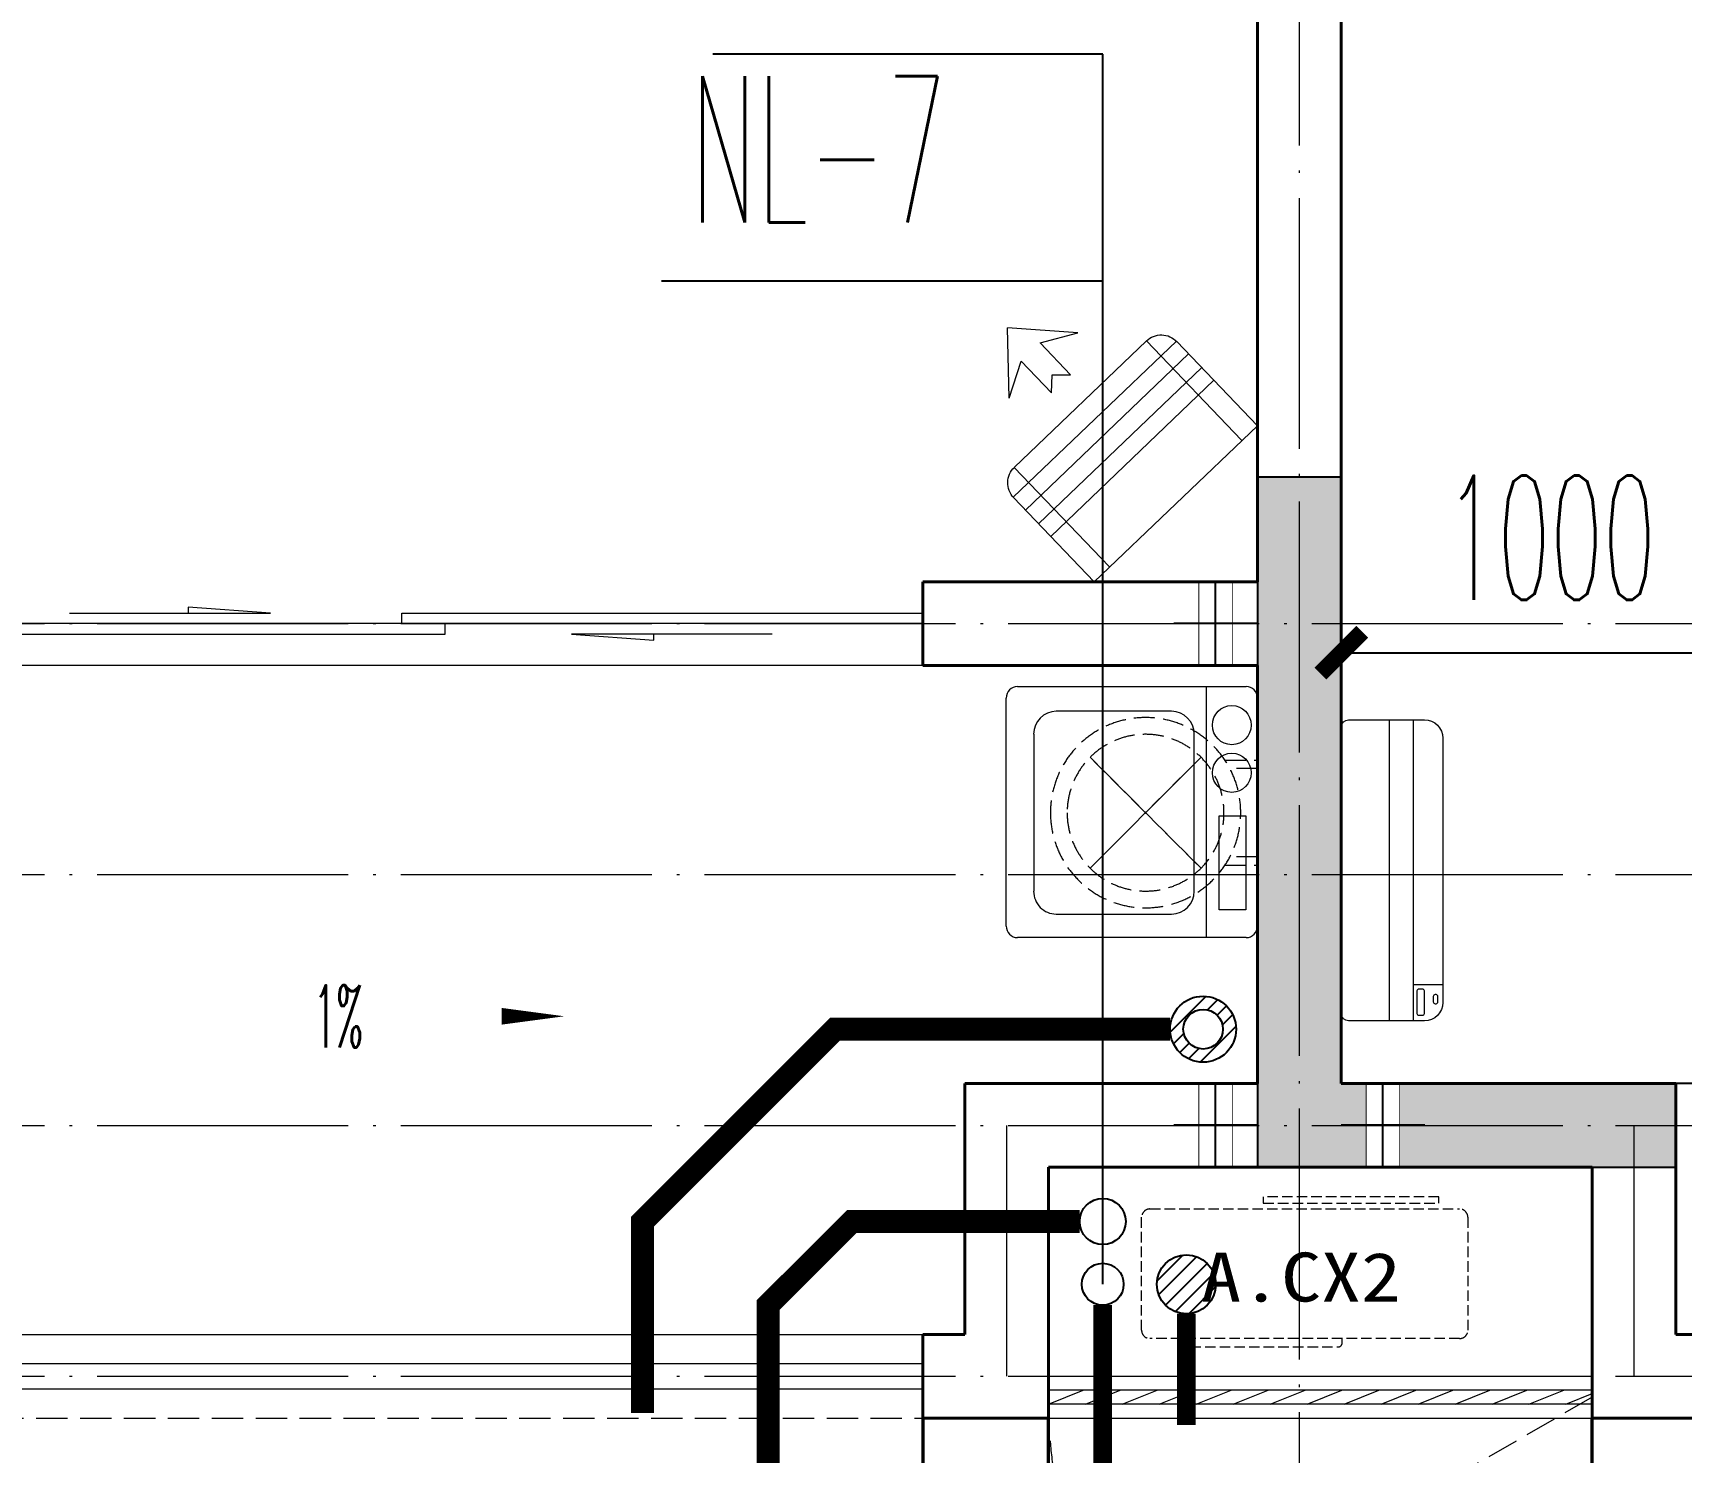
# Model space of a CAD drawing. Extents: x 27938 to 650306, y -92720 to 1524912.
# Drawn here: x 306989 to 310929, y 672976 to 676370 of the extents above; entities that cross this region are included whole.
import ezdxf

# ---------------------------------------------------------------- set-up
doc = ezdxf.new("R2010")
doc.units = 0
doc.header["$LTSCALE"] = 1000
doc.header["$MEASUREMENT"] = 0
for name, pattern in [('$1$DASH', [0.35, 0.25, -0.1]), ('DASH', [0.35, 0.25, -0.1]), ('DOTE', [2.42, 2, -0.2, 0.02, -0.2])]:
    doc.linetypes.add(name, pattern=pattern)
for name, color, linetype in [('3.5方案汇报，与郭总、侯月琴确定户型_t8$0$2020.03.04 -1安徽标准化洋房户型(UA）_t8_t8$0$看线', 154, 'Continuous'), ('COLUMN', 9, 'Continuous'), ('DIM_凝结', 3, 'Continuous'), ('DIM_污水', 3, 'Continuous'), ('EQUIP_地漏', 7, 'Continuous'), ('PIPE-凝结', 150, 'N'), ('PIPE-污水', 2, 'W'), ('TWT_DIM', 3, 'Continuous'), ('VPIPE-凝结', 150, 'Continuous'), ('VPIPE-污水', 2, 'W'), ('机电标识类', 1, 'Continuous')]:
    doc.layers.add(name, color=color, linetype=linetype)
for name, color, linetype, lineweight in [('DOTE', 19, 'DOTE', 9), ('LVTRY', 1, 'Continuous', 13), ('PUB_HATCH', 8, 'Continuous', 9), ('WALL', 9, 'Continuous', 40), ('WINDOW', 8, 'Continuous', 15), ('平面-排水沟', 86, 'Continuous', 15), ('平面-栏杆', 135, 'Continuous', 15), ('平面-看线', 45, 'Continuous', 15), ('平面-空调室内机', 176, 'Continuous', 9), ('平面-空调预留孔', 173, 'Continuous', 15), ('空调', 76, 'Continuous', 13), ('粉刷', 251, 'Continuous', 9)]:
    doc.layers.add(name, color=color, linetype=linetype, lineweight=lineweight)
doc.styles.add('_TCH_DIM', font='SIMPLEX.shx', dxfattribs={"width": 0.6, "oblique": 10, "bigfont": 'hztxt.shx'})
doc.styles.add('_TCH_DIM_T3', font='SIMPLEX.shx', dxfattribs={"width": 0.494118, "bigfont": 'GBCBIG.shx'})
doc.styles.add('_TWT_SERIAL', font='simplex.shx', dxfattribs={"width": 0.6, "oblique": 10, "height": 3, "bigfont": 'aadri.shx'})
doc.styles.get("Standard").update_dxf_attribs({"font": 'gbenor.shx', "bigfont": 'gbcbig.shx'})
doc.styles.add('黑体', font='simhei.ttf')
doc.linetypes.add('N', pattern='A,3,-0.2,["N",Standard,S=0.25,R=0,X=-0.1,Y=-0.115],-0.2', length=3.4)
doc.linetypes.add('W', pattern='A,3,-0.2,["W",Standard,S=0.25,R=0,X=-0.1,Y=-0.115],-0.2', length=3.4)
doc.dimstyles.new('_TWT_ARCH&&100', dxfattribs={"dimtxt": 297.5, "dimasz": 100, "dimexe": 250, "dimexo": 300, "dimgap": 126.25, "dimtad": 1, "dimdec": 0, "dimzin": 0, "dimdsep": 46, "dimtxsty": '_TCH_DIM_T3', "dimblk": 'ARCHTICK', "dimcen": 0.09, "dimclrt": 7, "dimazin": 2, "dimtfac": 1, "dimtdec": 0, "dimtix": 1, "dimtmove": 2, "dimatfit": 3, "dimfxl": 1, "dimtolj": 1, "dimtzin": 0, "dimarcsym": 0})

# ---------------------------------------------------------------- blocks, each defined once
blk = doc.blocks.new('gdfgdgdgr')
at = {"layer": 'PUB_HATCH'}
blk.add_hatch(color=256, dxfattribs=at).paths.add_polyline_path([(516077.6, 520713.9), (515277.6, 520713.9), (515277.6, 522163.9), (515077.6, 522163.9), (515077.6, 520513.9), (516077.6, 520513.9)])
at = {"layer": 'COLUMN', "color": 8}
for p, q in [((515277.6, 522163.9), (515077.6, 522163.9)), ((515077.6, 522163.9), (515077.6, 520513.9)), ((515277.6, 520713.9), (515277.6, 522163.9)), ((516077.6, 520713.9), (515277.6, 520713.9)), ((516077.6, 520513.9), (516077.6, 520713.9)), ((515077.6, 520513.9), (516077.6, 520513.9))]:
    blk.add_line(p, q, dxfattribs=at)
blk = doc.blocks.new('RECTANG')
at = {"color": 0}
for p, q in [((1, 1), (0, 1)), ((0, 1), (0, 0)), ((1, 0), (1, 1)), ((0, 0), (1, 0))]:
    blk.add_line(p, q, dxfattribs=at)
blk = doc.blocks.new('洗衣机')
at = {"layer": 'LVTRY', "color": 0}
for p, q in [((3791567.4, 243472.1), (3791021, 243472.1)), ((3791116.5, 243472.1), (3791116.5, 242871.5)), ((3790993.7, 243444.5), (3790993.7, 242899.1)), ((3791594.6, 242899.1), (3791594.6, 243444.5)), ((3791199, 243412.7), (3791474.9, 243412.7)), ((3791145.1, 242982.5), (3791145.1, 243358)), ((3791528.8, 243358), (3791528.8, 242982.5)), ((3791474.9, 242927.8), (3791199, 242927.8)), ((3791021, 242871.5), (3791567.4, 242871.5))]:
    blk.add_line(p, q, dxfattribs=at)
at = {"layer": 'LVTRY', "color": 0, "extrusion": (0, 0, -1)}
for centre, major_axis, start_param, end_param in [((3791021, 243444.5), (0, 27.6), -1.570796, 0), ((3791567.4, 243444.5), (0, 27.6), 0, 1.570796), ((3791055.1, 243379.8), (0, 46.9), 3.141593, 9.424778), ((3791199, 243358), (0, 54.7), 4.712389, 6.283185), ((3791474.9, 243358), (0, 54.7), 0, 1.570796), ((3791055.1, 243265.7), (0, 46.9), 3.141593, 9.424778), ((3791199, 242982.5), (0, 54.7), 3.141593, 4.712389), ((3791474.9, 242982.5), (0, 54.7), 1.570796, 3.141593), ((3791021, 242899.1), (0, 27.6), 3.141593, 4.712389), ((3791567.4, 242899.1), (0, 27.6), 1.570796, 3.141593)]:
    blk.add_ellipse(centre, major_axis=major_axis, ratio=0.986385, start_param=start_param, end_param=end_param, dxfattribs=at)
at = {"layer": 'LVTRY', "color": 8, "xscale": 63.25620569481588, "yscale": 224.5369532744355, "zscale": 64.12934308941763, "rotation": 180}
blk.add_blockref('RECTANG', (3791085.2, 243162.4), dxfattribs=at)
blk = doc.blocks.new('dnfhfn')
at = {"color": 0, "linetype": '$1$DASH', "ltscale": 0.2}
for p, q in [((101.9, 495, 0), (121.9, 495, 0)), ((101.9, 417.2, 0), (101.9, 495, 0)), ((121.9, 495, 0), (121.9, 429, 0)), ((353.1, 495, 0), (333.1, 495, 0)), ((333.1, 495, 0), (333.1, 429, 0)), ((353.1, 417.2, 0), (353.1, 495, 0))]:
    blk.add_line(p, q, dxfattribs=at)
at = {"color": 0, "linetype": '$1$DASH', "ltscale": 0.2, "elevation": 0}
for points in [[(94.9, 360.1), (94.9, 360.1), (360.1, 94.9), (360.1, 94.9)], [(360.1, 360.1), (94.9, 94.9), (94.9, 94.9), (360.1, 360.1)]]:
    blk.add_lwpolyline(points, close=True, dxfattribs=at)
at = {"color": 0, "linetype": '$1$DASH', "ltscale": 0.2}
for radius in [227.5, 187.5]:
    blk.add_circle((227.5, 227.5, 0), radius, dxfattribs=at)
blk = doc.blocks.new('ferre')
at = {"layer": '平面-空调预留孔', "color": 0, "linetype": 'DASH', "ltscale": 0.1}
for p, q in [((93392.7, 115403.5), (93392.7, 115393.5)), ((93402.7, 115383.5), (93755.6, 115383.5)), ((93765.6, 115393.5), (93765.6, 115403.5))]:
    blk.add_line(p, q, dxfattribs=at)
blk.add_lwpolyline([(93996.7, 115742.6), (93576.8, 115742.6), (93576.8, 115727.5), (93996.7, 115727.5)], close=True, dxfattribs=at)
blk.add_lwpolyline([(94045.9, 115403.5), (93305.9, 115403.5, -0.414214), (93285.9, 115423.5), (93285.9, 115693.5, -0.414214), (93305.9, 115713.5), (94045.9, 115713.5, -0.414214), (94065.9, 115693.5), (94065.9, 115423.5, -0.414214)], format="xyb", close=True, dxfattribs=at)
for centre, start, end in [((93402.7, 115393.5), 180, 270), ((93755.6, 115393.5), 270, 0)]:
    blk.add_arc(centre, 10, start, end, dxfattribs=at)
at = {"layer": '平面-空调预留孔', "color": 0, "linetype": 'DASH', "ltscale": 0.1, "style": '黑体', "width": 1.2}
blk.add_text('A.CX2', height=117.05, dxfattribs=at).set_placement((93428.3, 115492.1))
blk = doc.blocks.new('fergve')
at = {"layer": '平面-空调预留孔', "color": 8, "linetype": 'DASH', "ltscale": 0.1}
blk.add_blockref('ferre', (25670, -60415.8), dxfattribs=at)
blk = doc.blocks.new('dasdasf1sa2f31as32f')
at = {"color": 0}
for p, q in [((-116, 585.6), (43.3, 640.5)), ((82.7, 476.6), (43.3, 640.5)), ((-22.8, 585.5), (-116, 585.6)), ((-22.8, 585.5), (-73.4, 493.2)), ((32.4, 555.1), (-18.1, 462.9)), ((82.7, 476.6), (32.4, 555.1)), ((-269.8, 524.3), (-427.7, 236.5)), ((-269.8, 524.3), (113.7, 314)), ((-473.5, 259.7), (-339.5, 504)), ((134.6, 245.5), (-338.8, 505.1)), ((-31.3, 504.4), (-73.4, 493.2)), ((-18.1, 462.9), (-31.3, 504.4)), ((114.7, 208.4), (-359.1, 468.2)), ((92.6, 168.8), (-380.9, 428.5)), ((72.3, 131.9), (-401.1, 391.6)), ((113.7, 314), (-44.2, 26.2)), ((0, 0), (-473.5, 259.7)), ((134, 244.4), (0, 0))]:
    blk.add_line(p, q, dxfattribs=at)
for centre, start, end in [((-294.5, 479.4), 61.2593, 151.2593), ((89, 269), 331.2593, 61.2593)]:
    blk.add_arc(centre, 51.3, start, end, dxfattribs=at)
blk = doc.blocks.new('dongkong')
at = {"color": 0}
blk.add_wipeout([(-603756, 210771), (-603756, 210570.8), (-603836, 210570.8), (-603836, 210771)], dxfattribs=at)
at = {"layer": '机电标识类', "color": 0, "linetype": 'DASH', "ltscale": 400}
for p, q in [((-603796, 210771), (-603796, 210570.8)), ((-603896, 210670.7), (-603696, 210670.7))]:
    blk.add_line(p, q, dxfattribs=at)
at = {"layer": '空调', "color": 0, "linetype": 'DASH', "const_width": 2}
blk.add_lwpolyline([(-603756, 210771), (-603756, 210570.8), (-603836, 210570.8), (-603836, 210771)], close=True, dxfattribs=at)
blk = doc.blocks.new('A$C001338C2')
at = {"color": 0}
for p, q in [((845, 303.6), (55, 303.6)), ((109.1, 214.8), (109.1, 303.6)), ((0, 248.6), (0, 22)), ((900, 22), (900, 248.6)), ((22, 0), (878, 0))]:
    blk.add_line(p, q, dxfattribs=at)
at = {"color": 0, "lineweight": 5}
for p, q in [((900, 214.8), (0, 214.8)), ((900, 143.2), (0, 143.2))]:
    blk.add_line(p, q, dxfattribs=at)
at = {"color": 0}
for points in [[(89.2, 226.4), (22.2, 226.4, -0.414214), (16.7, 231.9), (16.7, 243.1, -0.414214), (22.2, 248.6), (89.2, 248.6, -0.414214), (94.7, 243.1), (94.7, 231.9, -0.414214)], [(73.1, 275), (56.8, 275, -0.414214), (51.3, 280.5), (51.3, 283.4, -0.414214), (56.8, 288.9), (73.1, 288.9, -0.414214), (78.6, 283.4), (78.6, 280.5, -0.414214)]]:
    blk.add_lwpolyline(points, format="xyb", close=True, dxfattribs=at)
for centre, radius, start, end in [((55, 248.6), 55, 90, 180), ((845, 248.6), 55, 360, 90), ((22, 22), 22, 180, 270), ((878, 22), 22, 270, 360)]:
    blk.add_arc(centre, radius, start, end, dxfattribs=at)
blk = doc.blocks.new('GDRDADWDAD')
at = {"layer": 'DOTE', "linetype": 'DOTE', "ltscale": 0.3}
for p, q in [((310016.6, 681057.2), (310016.6, 671157.2)), ((270116.6, 674957.2), (328916.6, 674957.2)), ((270116.6, 674357.2), (328916.6, 674357.2)), ((270116.6, 673757.2), (328916.6, 673757.2)), ((309316.6, 673757.2), (309316.6, 673157.2)), ((310816.6, 673757.2), (310816.6, 673157.2)), ((270116.6, 673157.2), (328916.6, 673157.2))]:
    blk.add_line(p, q, dxfattribs=at)
blk = doc.blocks.new('_ArchTick')
at = {"color": 0, "linetype": 'ByBlock', "const_width": 0.4}
blk.add_lwpolyline([(-0.5, -0.5), (0.5, 0.5)], dxfattribs=at)
blk = doc.blocks.new('*D183')
at = {"layer": 'Defpoints', "color": 0}
for p in [(311116.6, 674887.8), (310116.8, 674064.7), (311116.6, 674064.7)]:
    blk.add_point(p, dxfattribs=at)
at = {"layer": 'TWT_DIM', "color": 0, "lineweight": -2}
for p, q in [((310116.8, 674364.7), (310116.8, 675137.8)), ((311116.6, 674364.7), (311116.6, 675137.8)), ((310116.8, 674887.8), (311116.6, 674887.8))]:
    blk.add_line(p, q, dxfattribs=at)
at = {"layer": 'TWT_DIM', "color": 0, "lineweight": -2, "xscale": 100, "yscale": 100, "zscale": 100, "rotation": 180}
blk.add_blockref('_ArchTick', (310116.8, 674887.8), dxfattribs=at)
at = {"layer": 'TWT_DIM', "color": 0, "lineweight": -2, "xscale": 100, "yscale": 100, "zscale": 100}
blk.add_blockref('_ArchTick', (311116.6, 674887.8), dxfattribs=at)
at = {"layer": 'TWT_DIM', "color": 7, "insert": (310616.7, 675162.8), "char_height": 297.5, "attachment_point": 5, "style": '_TCH_DIM_T3'}
blk.add_mtext('\\A1;1000', dxfattribs=at)
blk = doc.blocks.new('$DorLib2D$00000131')
at = {"color": 0, "linetype": 'Continuous'}
for p, q in [((0.15, 0.125), (0.2319, 0.1973)), ((0.2319, 0.1973), (0.2319, 0.125)), ((-0.5, 0.125), (-0.5, 0)), ((0.0192, 0.125), (-0.5, 0.125)), ((0.0192, 0), (0.0192, 0.125)), ((0.35, 0.125), (0.15, 0.125)), ((-0.5, 0), (0.0192, 0)), ((-0.024, 0), (0.5, 0)), ((-0.024, -0.125), (-0.024, 0)), ((0.5, 0), (0.5, -0.125)), ((-0.35, -0.125), (-0.15, -0.125)), ((-0.2319, -0.1973), (-0.2319, -0.125)), ((-0.15, -0.125), (-0.2319, -0.1973)), ((0.5, -0.125), (-0.024, -0.125))]:
    blk.add_line(p, q, dxfattribs=at)
blk = doc.blocks.new('$WINLIB2D$00000039')
at = {"color": 0}
for points in [[(-0.5, 0.5), (-0.5, -0.5)], [(0.5, 0.5), (-0.5, 0.5)], [(0.5, -0.5), (0.5, 0.5)], [(-0.5, 0.1667), (0.5, 0.1667)], [(-0.3839, -0.1667), (-0.448, 0.1667)], [(-0.3159, -0.1667), (-0.38, 0.1667)], [(-0.2479, -0.1667), (-0.312, 0.1667)], [(-0.1799, -0.1667), (-0.244, 0.1667)], [(-0.1119, -0.1667), (-0.176, 0.1667)], [(-0.0439, -0.1667), (-0.108, 0.1667)], [(0.0241, -0.1667), (-0.04, 0.1667)], [(0.0921, -0.1667), (0.028, 0.1667)], [(0.16, -0.1667), (0.0959, 0.1667)], [(0.228, -0.1667), (0.1639, 0.1667)], [(0.296, -0.1667), (0.2319, 0.1667)], [(0.364, -0.1667), (0.2999, 0.1667)], [(0.432, -0.1667), (0.3679, 0.1667)], [(0.5, -0.1667), (0.4359, 0.1667)], [(-0.4519, -0.1667), (-0.5, 0.0836)], [(-0.5, -0.1667), (0.5, -0.1667)], [(0.5, -0.5), (-0.5, -0.5)]]:
    blk.add_lwpolyline(points, dxfattribs=at)
blk = doc.blocks.new('$TwtSys$00000141')
for p, q in [((-141.3, 11.5), (-15.1, 137.7)), ((-141.3, 11.5), (-15.1, 137.7)), ((-130.8, -52.6), (52.6, 130.8)), ((-130.8, -52.6), (52.6, 130.8)), ((-99.7, -99.7), (99.7, 99.7)), ((-99.7, -99.7), (99.7, 99.7)), ((-48.5, -130.6), (131.4, 49.3)), ((-48.5, -130.6), (131.4, 49.3)), ((17.1, -138.4), (138.4, -17.1)), ((17.1, -138.4), (138.4, -17.1))]:
    blk.add_line(p, q)
blk.add_circle((0, 0), 141)
blk.add_circle((0, 0), 141)
blk = doc.blocks.new('$TwtSys$00000543')
for p, q in [((-140.4, -12.8), (12.8, 140.4)), ((18.7, 82.5), (62.6, 126.4)), ((59.8, 59.8), (99.7, 99.7)), ((-12.8, -140.4), (140.4, 12.8)), ((82.5, 18.7), (126.4, 62.6)), ((-126.4, -62.6), (-82.5, -18.7)), ((-99.7, -99.7), (-59.8, -59.8)), ((-62.6, -126.4), (-18.7, -82.5))]:
    blk.add_line(p, q)
for radius in [141, 84.6]:
    blk.add_circle((0, 0), radius)

msp = doc.modelspace()

# ---------------------------------------------------------------- hatches: boundary and pattern name
at = {"layer": 'PIPE-污水'}
for points in [[(308906.6, 673987.2), (308887.1, 674006.6), (308895.2, 674014.7)], [(308906.6, 673987.2), (308906.6, 674014.7), (308895.2, 674014.7)], [(308446.6, 673527.2), (308427.1, 673546.6), (308419.1, 673538.6)], [(308946.6, 673527.2), (308927.1, 673546.6), (308935.2, 673554.7)], [(308946.6, 673527.2), (308946.6, 673554.7), (308935.2, 673554.7)], [(308446.6, 673527.2), (308419.1, 673527.2), (308419.1, 673538.6)], [(308746.6, 673327.2), (308727.1, 673346.6), (308719.1, 673338.6)], [(308746.6, 673327.2), (308719.1, 673327.2), (308719.1, 673338.6)]]:
    msp.add_hatch(color=256, dxfattribs=at).paths.add_polyline_path(points)

# ---------------------------------------------------------------- linework, layer by layer
at = {"color": 8, "const_width": 8}
for points in [[(309116.6, 673057.2), (309116.6, 672907.2), (309416.6, 672907.2), (309416.6, 673057.2)], [(310716.6, 673057.2), (310716.6, 672907.2), (311016.6, 672907.2), (311016.6, 673057.2)]]:
    msp.add_lwpolyline(points, dxfattribs=at)
at = {"layer": '3.5方案汇报，与郭总、侯月琴确定户型_t8$0$2020.03.04 -1安徽标准化洋房户型(UA）_t8_t8$0$看线', "color": 8, "ltscale": 10}
msp.add_line((313116.6, 673857.2), (310916.6, 673857.2), dxfattribs=at)
at = {"layer": 'DIM_凝结'}
for p, q in [((309546.6, 675776.4), (308491.3, 675776.4)), ((309546.6, 673377.2), (309546.6, 675776.4))]:
    msp.add_line(p, q, dxfattribs=at)
at = {"layer": 'DIM_污水'}
for p, q in [((309546.6, 676319.3), (308614.8, 676319.3)), ((309546.6, 673527.2), (309546.6, 676319.3))]:
    msp.add_line(p, q, dxfattribs=at)
at = {"layer": 'PIPE-凝结', "const_width": 45}
for points in [[(309546.6, 673327.2), (309546.6, 672452.4)], [(309746.6, 673306.7), (309746.6, 673040.7)]]:
    msp.add_lwpolyline(points, dxfattribs=at)
at = {"layer": 'PIPE-污水', "const_width": 55}
for points in [[(308446.6, 673527.2), (308906.6, 673987.2)], [(309707.6, 673987.2), (308906.6, 673987.2)], [(308446.6, 673527.2), (308446.6, 673069.1)], [(308746.6, 673327.2), (308946.6, 673527.2)], [(309491.6, 673527.2), (308946.6, 673527.2)], [(308746.6, 673327.2), (308746.6, 672438.8)]]:
    msp.add_lwpolyline(points, dxfattribs=at)
at = {"layer": 'VPIPE-凝结'}
msp.add_circle((309546.6, 673377.2), 50, dxfattribs=at)
at = {"layer": 'VPIPE-污水'}
msp.add_circle((309546.6, 673527.2), 55, dxfattribs=at)
at = {"layer": 'WALL', "color": 8}
for p, q in [((310116.6, 678057.2), (310116.6, 674957.2)), ((309116.6, 675057.2), (309116.6, 674857.2)), ((309216.6, 673857.2), (309216.6, 673257.2)), ((310916.6, 673857.2), (310916.6, 673257.2)), ((309416.6, 673657.2), (309416.6, 673157.2)), ((310716.6, 673657.2), (310716.6, 673157.2)), ((309216.6, 673257.2), (309116.6, 673257.2)), ((309116.6, 673057.2), (309116.6, 673257.2)), ((311016.6, 673257.2), (310916.6, 673257.2)), ((309416.6, 673057.2), (309416.6, 673157.2)), ((310716.6, 673157.2), (310716.6, 673057.2)), ((309316.6, 673057.2), (309116.6, 673057.2)), ((309316.6, 673057.2), (309416.6, 673057.2)), ((310716.6, 673057.2), (310816.6, 673057.2)), ((310816.6, 673057.2), (311016.6, 673057.2))]:
    msp.add_line(p, q, dxfattribs=at)
at = {"layer": 'WINDOW'}
msp.add_line((309116.6, 674857.2), (306716.6, 674857.2), dxfattribs=at)
at = {"layer": 'WINDOW', "color": 8, "linetype": 'DASH', "ltscale": 0.3}
msp.add_lwpolyline([(310716.6, 673107.2), (309590.7, 672457.2, -0.131652), (309416.6, 673107.2)], format="xyb", dxfattribs=at)
at = {"layer": '平面-排水沟', "color": 8}
msp.add_lwpolyline([(307837.8, 674018.1, 0, 0, 0), (308259.2, 674018.1, 0, 40, 0), (308109.2, 674018.1, 0, 0, 0)], format="xyseb", dxfattribs=at)
at = {"layer": '平面-栏杆', "color": 8}
for p, q in [((303216.6, 673187.2), (309116.6, 673187.2)), ((303216.6, 673127.2), (309116.6, 673127.2))]:
    msp.add_line(p, q, dxfattribs=at)
at = {"layer": '平面-看线', "color": 8}
msp.add_line((303216.6, 673257.2), (309116.6, 673257.2), dxfattribs=at)
at = {"layer": '平面-看线', "color": 8, "linetype": 'DASH', "ltscale": 0.3}
msp.add_line((303216.6, 673057.2), (309116.6, 673057.2), dxfattribs=at)

# ---------------------------------------------------------------- block references
at = {"color": 8}
msp.add_blockref('gdfgdgdgr', (-205160.8, 153143.3), dxfattribs=at)
at = {"layer": 'EQUIP_地漏', "xscale": 0.56, "yscale": 0.56, "zscale": 0.56}
msp.add_blockref('$TwtSys$00000543', (309786.6, 673987.2), dxfattribs=at)
at = {"layer": 'EQUIP_地漏', "xscale": 0.5, "yscale": 0.5, "zscale": 0.5, "rotation": 180.000000000013}
msp.add_blockref('$TwtSys$00000141', (309746.6, 673377.2), dxfattribs=at)
at = {"layer": 'WINDOW', "rotation": 180}
for name, p, xscale, yscale, zscale in [('$DorLib2D$00000131', (307916.6, 674957.2), 2400, -200, 2400), ('$WINLIB2D$00000039', (310066.6, 673107.2), 1299.999999983003, -100, 1299.999999983003)]:
    msp.add_blockref(name, p, dxfattribs=dict(at, xscale=xscale, yscale=yscale, zscale=zscale))
at = {"layer": '平面-空调预留孔', "color": 8, "xscale": -1}
for name, p, rotation in [('dasdasf1sa2f31as32f', (309526.3, 675057.2), 15.00000000331026), ('dnfhfn', (309421.5, 674277.5, 0), 270)]:
    msp.add_blockref(name, p, dxfattribs=dict(at, rotation=rotation))
at = {"layer": '平面-空调预留孔', "color": 8, "xscale": -0.800000000046565, "yscale": 0.800000000046565, "zscale": 0.800000000046565, "rotation": 269.9999997665698}
msp.add_blockref('A$C001338C2', (310116.7, 674007.2), dxfattribs=at)
at = {"layer": '平面-空调预留孔', "color": 8}
msp.add_blockref('fergve', (190683.6, 618259.5), dxfattribs=at)
at = {"layer": '粉刷', "color": 8, "xscale": -1}
msp.add_blockref('洗衣机', (4100910.3, 431334.8), dxfattribs=at)

# ---------------------------------------------------------------- texts
at = {"layer": 'DIM_凝结', "color": 7, "style": '_TWT_SERIAL', "width": 0.48}
msp.add_text('NL-7', height=350, dxfattribs=at).set_placement((308561.3, 675916.4))
at = {"layer": '平面-排水沟', "color": 8, "style": '_TCH_DIM', "width": 0.423529}
msp.add_text('1%', height=148.75, dxfattribs=at).set_placement((307659.5, 673943.7))

# ---------------------------------------------------------------- dimensions: what is measured, and where the dimension line sits
at = {"layer": 'TWT_DIM'}
dim = msp.add_aligned_dim(p1=(310116.8, 674064.7), p2=(311116.6, 674064.7), distance=823.1, dimstyle='_TWT_ARCH&&100', dxfattribs=at)
dim.commit()
dim.dimension.update_dxf_attribs({"geometry": '*D183', "text_midpoint": (310616.7, 675162.8)})

# ---------------------------------------------------------------- next in the draw order: block references
at = {"layer": '平面-空调室内机', "color": 8, "ltscale": 0.3, "rotation": 180}
for p in [(-293979.6, 885627.9), (-293979.6, 884428), (-293579.5, 884428)]:
    msp.add_blockref('dongkong', p, dxfattribs=at)

# ---------------------------------------------------------------- next in the draw order: linework, layer by layer
at = {"layer": 'WALL', "color": 8}
for p, q in [((309916.6, 678157.2), (309916.6, 675057.2)), ((309916.6, 675057.2), (309116.6, 675057.2)), ((310116.6, 674957.2), (310116.6, 673857.2)), ((309116.6, 674857.2), (309916.6, 674857.2)), ((309916.6, 674857.2), (309916.6, 673857.2)), ((309916.6, 673857.2), (309216.6, 673857.2)), ((310916.6, 673857.2), (310116.6, 673857.2)), ((310016.6, 673657.2), (309416.6, 673657.2)), ((310716.6, 673657.2), (310016.6, 673657.2))]:
    msp.add_line(p, q, dxfattribs=at)

# ---------------------------------------------------------------- next in the draw order: block references
msp.add_blockref('GDRDADWDAD', (0, 0))

doc.saveas('drawing.dxf')
